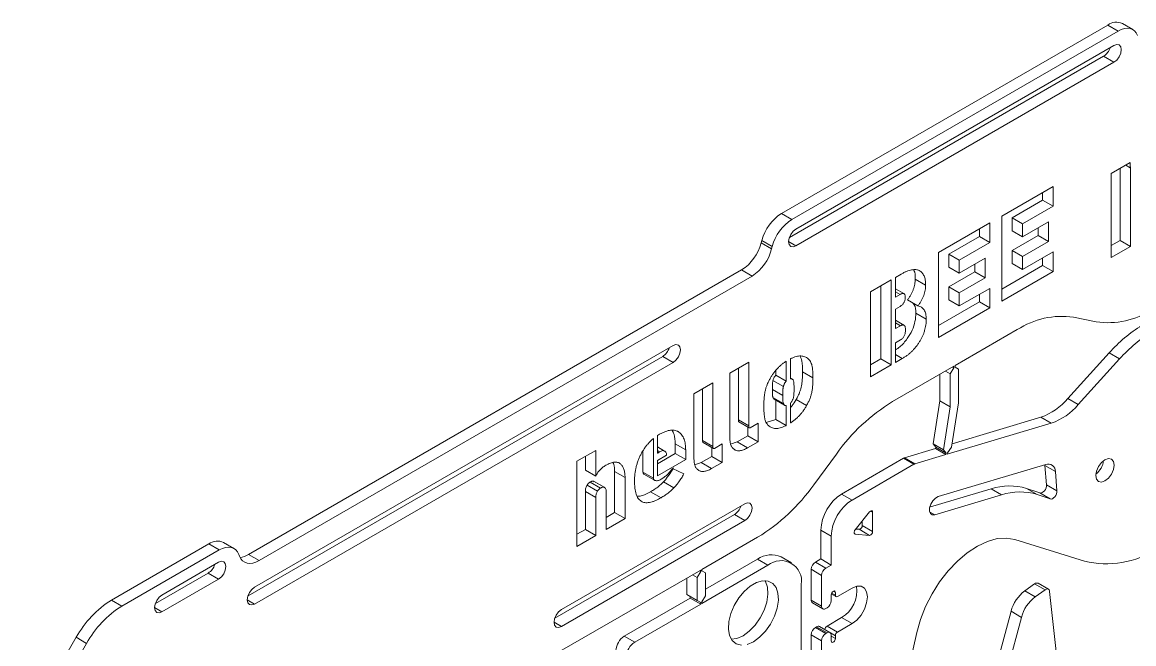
# Model space of a CAD drawing. Header units: millimetres. Extents: x 0 to 415, y 0 to 292.
# Drawn here: x 359.66 to 378.53, y 130.74 to 141.29 of the extents above; entities that cross this region are included whole.
import ezdxf

# ---------------------------------------------------------------- set-up
doc = ezdxf.new("R2010")
doc.units = ezdxf.units.MM

msp = doc.modelspace()

# ---------------------------------------------------------------- linework, layer by layer
at = {"color": 7, "linetype": 'Continuous', "lineweight": 15}
for p, q in [((378.0898, 141.2437), (372.5497, 138.0455)), ((378.2666, 141.1417), (378.0898, 141.2437)), ((378.5166, 141.1664), (378.3398, 141.2685)), ((378.2666, 141.1417), (372.7265, 137.9434)), ((378.1966, 140.8972), (372.7964, 137.7797)), ((372.6846, 137.6335), (378.0199, 140.7134)), ((378.0199, 140.7134), (378.1966, 140.6114)), ((372.7964, 137.4939), (378.1966, 140.6114)), ((378.1514, 138.722), (378.4721, 138.9071)), ((378.3013, 138.8085), (378.3013, 137.5871)), ((378.3977, 138.8641), (378.4721, 138.8212)), ((378.4721, 138.9071), (378.4721, 138.8212)), ((378.4781, 138.8348), (378.4781, 137.485)), ((378.1514, 137.2965), (378.1514, 138.722)), ((376.2917, 138.0001), (377.1625, 138.5028)), ((376.9857, 138.4008), (376.9857, 138.2716)), ((377.1625, 138.5028), (377.1625, 138.1696)), ((376.9857, 138.2716), (376.4676, 137.9726)), ((377.1625, 138.1696), (376.6444, 137.8705)), ((376.9857, 138.2716), (377.1625, 138.1696)), ((372.5497, 138.0455), (372.7265, 137.9434)), ((376.2917, 136.5561), (376.2917, 138.0001)), ((376.4676, 137.9726), (376.6444, 137.8705)), ((376.4676, 137.9726), (376.4676, 137.7504)), ((375.2175, 137.38), (376.0883, 137.8827)), ((376.0883, 137.8827), (376.0883, 137.5495)), ((376.6444, 137.6484), (377.0861, 137.9033)), ((376.6444, 137.8705), (376.6444, 137.6484)), ((376.9093, 137.8013), (376.9093, 137.6721)), ((377.0861, 137.9033), (377.0861, 137.5701)), ((375.9115, 137.6515), (375.3935, 137.3525)), ((375.9115, 137.7807), (375.9115, 137.6515)), ((375.9115, 137.6515), (376.0883, 137.5495)), ((376.4676, 137.7504), (376.6444, 137.6484)), ((376.9093, 137.6721), (376.4676, 137.4172)), ((376.9093, 137.6721), (377.0861, 137.5701)), ((372.2062, 137.5431), (372.2178, 137.5863)), ((372.2062, 137.5431), (372.383, 137.4411)), ((372.3946, 137.4843), (372.2178, 137.5863)), ((372.383, 137.4411), (372.3946, 137.4843)), ((376.0883, 137.5495), (375.5703, 137.2504)), ((376.4676, 137.4172), (376.6444, 137.3151)), ((376.4676, 137.4172), (376.4676, 137.195)), ((377.0861, 137.5701), (376.6444, 137.3151)), ((378.3013, 137.5871), (378.1514, 137.5006)), ((378.4781, 137.485), (378.1514, 137.2965)), ((378.3013, 137.5871), (378.4781, 137.485)), ((375.2175, 135.936), (375.2175, 137.38)), ((375.3935, 137.3525), (375.5703, 137.2504)), ((375.3935, 137.3525), (375.3935, 137.1303)), ((375.5703, 137.0283), (376.0119, 137.2832)), ((375.5703, 137.2504), (375.5703, 137.0283)), ((376.0119, 137.2832), (376.0119, 136.95)), ((376.6444, 137.0929), (377.1625, 137.392)), ((376.6444, 137.3151), (376.6444, 137.0929)), ((376.9857, 137.29), (376.9857, 137.1608)), ((377.1625, 137.392), (377.1625, 137.0588)), ((363.5027, 132.2512), (371.8743, 137.084)), ((372.0511, 136.982), (371.8743, 137.084)), ((375.3935, 137.1303), (375.5703, 137.0283)), ((375.8351, 137.052), (375.3935, 136.7971)), ((375.8351, 137.1812), (375.8351, 137.052)), ((375.8351, 137.052), (376.0119, 136.95)), ((376.9857, 137.1608), (376.2917, 136.7602)), ((377.1625, 137.0588), (376.2917, 136.5561)), ((376.4676, 137.195), (376.6444, 137.0929)), ((376.9857, 137.1608), (377.1625, 137.0588)), ((363.6795, 132.1491), (372.0511, 136.982)), ((374.0632, 136.7137), (374.4159, 136.9173)), ((374.4159, 136.9173), (374.4159, 135.4732)), ((374.4866, 136.9581), (374.5808, 137.0124)), ((374.4866, 136.6249), (374.4866, 136.9581)), ((374.8218, 136.9302), (374.9986, 136.8281)), ((376.0119, 136.95), (375.5703, 136.695)), ((374.0632, 135.2696), (374.0632, 136.7137)), ((374.2392, 136.8152), (374.2392, 135.5753)), ((374.6306, 136.6828), (374.4866, 136.7659)), ((374.4866, 136.7147), (374.5645, 136.6698)), ((374.5645, 136.6698), (374.4866, 136.6249)), ((375.3935, 136.7971), (375.5703, 136.695)), ((375.3935, 136.7971), (375.3935, 136.5749)), ((375.5703, 136.4728), (376.0883, 136.7719)), ((375.5703, 136.695), (375.5703, 136.4728)), ((375.9115, 136.6699), (375.9115, 136.5407)), ((376.0883, 136.7719), (376.0883, 136.4387)), ((374.4866, 136.4212), (374.5645, 136.4661)), ((374.6893, 136.5751), (374.8661, 136.4731)), ((375.9115, 136.5407), (375.2175, 136.1401)), ((375.3935, 136.5749), (375.5703, 136.4728)), ((375.9115, 136.5407), (376.0883, 136.4387)), ((374.4866, 136.088), (374.4866, 136.4212)), ((374.8323, 136.3513), (375.0091, 136.2493)), ((376.0883, 136.4387), (375.2175, 135.936)), ((377.5103, 136.2828), (377.8929, 136.203)), ((374.6309, 136.1468), (374.4866, 136.2301)), ((374.4866, 136.1854), (374.571, 136.1367)), ((374.571, 136.1367), (374.4866, 136.088)), ((374.4866, 135.8473), (374.571, 135.896)), ((376.5555, 136.0712), (375.4983, 135.4609)), ((370.7121, 135.8007), (363.6043, 131.6974)), ((374.4866, 135.514), (374.4866, 135.8473)), ((363.4924, 131.5512), (370.5353, 135.617)), ((370.5353, 135.617), (370.7121, 135.5149)), ((371.6744, 135.3346), (371.9951, 135.5197)), ((371.9951, 135.5197), (371.9951, 134.4367)), ((372.6323, 135.5351), (372.6323, 135.1974)), ((372.703, 135.2355), (372.703, 135.5752)), ((374.2392, 135.5753), (374.0632, 135.4737)), ((374.4159, 135.4732), (374.2392, 135.5753)), ((374.6023, 135.5808), (374.4866, 135.514)), ((377.4144, 134.9006), (378.1161, 135.6762)), ((377.5912, 134.7986), (378.2929, 135.5741)), ((378.2929, 135.5741), (378.1161, 135.6762)), ((363.6043, 131.4117), (370.7121, 135.5149)), ((371.6744, 134.2232), (371.6744, 135.3346)), ((371.8183, 135.4177), (371.8183, 134.5388)), ((372.4555, 135.2995), (372.4555, 135.3788)), ((372.9085, 135.3532), (373.0852, 135.2512)), ((374.4159, 135.4732), (374.0632, 135.2696)), ((375.4771, 135.4486), (374.4376, 134.8486)), ((375.417, 135.32), (375.3357, 135.367)), ((375.4771, 135.4241), (375.417, 135.32)), ((375.4771, 135.4241), (375.4559, 135.4364)), ((375.4771, 135.4241), (375.4771, 135.4486)), ((375.4983, 135.4364), (375.4983, 135.4609)), ((375.5584, 135.4017), (375.4983, 135.4364)), ((375.5584, 135.4017), (375.5584, 134.8255)), ((371.0652, 134.9829), (371.3858, 135.168)), ((371.3858, 135.168), (371.3858, 134.085)), ((372.4055, 135.2078), (372.5822, 135.1057)), ((372.4555, 135.2995), (372.6323, 135.1974)), ((372.7332, 135.2303), (372.703, 135.2477)), ((375.2402, 134.8622), (375.2402, 135.3119)), ((375.417, 135.32), (375.417, 134.7602)), ((371.0652, 133.8715), (371.0652, 134.9829)), ((371.209, 135.066), (371.209, 134.1871)), ((372.3954, 135.0571), (372.5722, 134.955)), ((372.4055, 134.9176), (372.5822, 134.8156)), ((372.4277, 134.8883), (372.6045, 134.7862)), ((372.4555, 134.5464), (372.4555, 134.8722)), ((372.6323, 134.782), (372.6323, 134.4444)), ((372.703, 134.4859), (372.703, 134.8256)), ((372.7995, 134.8822), (372.9763, 134.7801)), ((375.1239, 134.131), (375.2402, 134.8622)), ((375.2402, 134.8622), (375.417, 134.7602)), ((375.5584, 134.8255), (375.4393, 134.0766)), ((377.4144, 134.9006), (377.5912, 134.7986)), ((375.417, 134.7602), (375.3007, 134.029)), ((375.4485, 134.1345), (376.9544, 134.5839)), ((377.1312, 134.4819), (376.9544, 134.5839)), ((371.8183, 134.5388), (371.9951, 134.4367)), ((371.8278, 134.5052), (372.0046, 134.4032)), ((371.9773, 134.4189), (371.9773, 134.2696)), ((372.0214, 134.4056), (372.1541, 134.4822)), ((372.1541, 134.4822), (372.1541, 134.1675)), ((372.4555, 134.5464), (372.2913, 134.496)), ((372.4555, 134.5464), (372.6323, 134.4444)), ((375.3642, 133.9545), (377.1312, 134.4819)), ((370.3758, 134.221), (370.3758, 133.5482)), ((370.4465, 133.9718), (370.4465, 134.2726)), ((370.7718, 134.3516), (370.8102, 134.3295)), ((371.9773, 134.2696), (371.7975, 134.1657)), ((371.9773, 134.2696), (372.1541, 134.1675)), ((369.0772, 133.8353), (369.3978, 134.0204)), ((369.3978, 134.0204), (369.3978, 133.5827)), ((370.199, 133.6503), (370.199, 134.0099)), ((370.5652, 134.0097), (370.4465, 134.0782)), ((370.4465, 134.0168), (370.4803, 133.9973)), ((370.7471, 134.1295), (370.9239, 134.0275)), ((370.7471, 134.1295), (370.7471, 133.9667)), ((370.9239, 134.0275), (370.9239, 133.8646)), ((371.209, 134.1871), (371.3858, 134.085)), ((371.2186, 134.1535), (371.3954, 134.0515)), ((371.3681, 134.0672), (371.3681, 133.9179)), ((371.4121, 134.0539), (371.5449, 134.1305)), ((371.5449, 134.1305), (371.5449, 133.8158)), ((371.7975, 134.1657), (371.687, 134.1267)), ((371.7975, 134.1657), (371.9743, 134.0637)), ((372.1541, 134.1675), (371.9743, 134.0637)), ((374.6402, 133.8933), (375.1668, 134.0504)), ((375.1239, 134.131), (375.3007, 134.029)), ((375.1709, 134.0764), (375.1239, 134.131)), ((375.1668, 134.0504), (375.1709, 134.0764)), ((375.3436, 133.9484), (375.1668, 134.0504)), ((375.3477, 133.9743), (375.1709, 134.0764)), ((375.3007, 134.029), (375.3477, 133.9743)), ((375.3685, 133.9815), (375.4393, 134.0766)), ((369.0772, 132.3912), (369.0772, 133.8353)), ((369.221, 133.9183), (369.221, 133.6848)), ((370.7471, 133.9667), (370.4465, 133.7931)), ((370.4465, 133.8482), (370.6005, 133.9371)), ((370.9239, 133.8646), (370.4465, 133.589)), ((370.4465, 133.589), (370.4465, 133.8482)), ((370.7471, 133.9667), (370.9239, 133.8646)), ((371.3681, 133.9179), (371.1883, 133.814)), ((371.3681, 133.9179), (371.5449, 133.8158)), ((373.1002, 133.4362), (373.4828, 133.9578)), ((373.5714, 133.2785), (374.6236, 133.886)), ((374.8004, 133.7839), (374.6236, 133.886)), ((374.6402, 133.8933), (374.817, 133.7912)), ((374.817, 133.7912), (375.3436, 133.9484)), ((375.3436, 133.9484), (375.3477, 133.9743)), ((375.3642, 133.9545), (375.3685, 133.9815)), ((375.3685, 133.9815), (375.3685, 133.9815)), ((369.221, 133.6848), (369.3978, 133.5827)), ((369.718, 133.6607), (369.8948, 133.5587)), ((369.718, 133.6607), (369.718, 132.9653)), ((369.7795, 133.813), (369.8154, 133.7923)), ((370.199, 133.6503), (370.3758, 133.5482)), ((370.7014, 133.7133), (370.8933, 133.6196)), ((371.1883, 133.814), (371.0778, 133.775)), ((371.1883, 133.814), (371.365, 133.712)), ((371.5449, 133.8158), (371.365, 133.712)), ((373.7482, 133.1765), (374.8004, 133.7839)), ((377.0397, 133.7826), (375.213, 133.2374)), ((377.0244, 133.7622), (377.0226, 133.7775)), ((377.2012, 133.6601), (377.0244, 133.7622)), ((377.0517, 133.4357), (377.0244, 133.7622)), ((377.2285, 133.3337), (377.2012, 133.6601)), ((369.3012, 133.4837), (369.478, 133.3817)), ((369.3611, 133.4966), (369.5379, 133.3945)), ((369.3708, 133.4889), (369.3611, 133.4966)), ((369.5492, 133.3893), (369.3724, 133.4913)), ((369.8948, 133.5587), (369.8948, 132.8633)), ((370.2162, 133.6157), (370.393, 133.5137)), ((370.5472, 133.4868), (370.724, 133.3847)), ((369.221, 133.3217), (369.3978, 133.2197)), ((369.221, 133.3217), (369.221, 132.6784)), ((369.2504, 133.4327), (369.4271, 133.3306)), ((369.5742, 132.6781), (369.5742, 133.3215)), ((370.3293, 133.3182), (370.5061, 133.2161)), ((373.5714, 133.2785), (373.7482, 133.1765)), ((375.0654, 133.0542), (376.111, 133.3662)), ((375.1549, 132.9261), (376.2878, 133.2642)), ((376.2878, 133.2642), (376.111, 133.3662)), ((376.7136, 133.3744), (376.8904, 133.2723)), ((376.7136, 133.3744), (376.9373, 133.2983)), ((376.8904, 133.2723), (377.1141, 133.1962)), ((377.1141, 133.1962), (376.9373, 133.2983)), ((377.0517, 133.4357), (377.2285, 133.3337)), ((371.9271, 133.1135), (368.8129, 131.3157)), ((369.3978, 133.2197), (369.3978, 132.5763)), ((368.7011, 131.1695), (371.7503, 132.9297)), ((369.718, 132.9653), (369.5742, 132.8822)), ((369.718, 132.9653), (369.8948, 132.8633)), ((371.7503, 132.9297), (371.9271, 132.8277)), ((374.0457, 132.9753), (373.8008, 132.6706)), ((374.0987, 132.644), (374.0987, 132.9706)), ((368.8129, 131.0299), (371.9271, 132.8277)), ((369.8948, 132.8633), (369.5742, 132.6781)), ((373.922, 132.746), (373.922, 132.8214)), ((373.922, 132.746), (374.0987, 132.644)), ((369.221, 132.6784), (369.0772, 132.5953)), ((369.3978, 132.5763), (369.0772, 132.3912)), ((369.221, 132.6784), (369.3978, 132.5763)), ((371.2009, 132.0002), (372.1454, 132.5454)), ((373.3946, 132.5641), (373.2178, 132.6662)), ((373.2178, 132.1762), (373.2178, 132.6662)), ((373.3946, 132.0742), (373.3946, 132.5641)), ((373.8008, 132.5999), (374.0457, 132.578)), ((373.8124, 132.6851), (373.8689, 132.68)), ((373.8689, 132.68), (374.0457, 132.578)), ((376.5121, 132.508), (377.696, 132.139)), ((362.8273, 132.4329), (361.1755, 131.4793)), ((363.0041, 132.3308), (361.3523, 131.3773)), ((363.0041, 132.3308), (362.8273, 132.4329)), ((363.2541, 132.3556), (363.0773, 132.4576)), ((363.336, 132.2549), (363.3476, 132.2251)), ((363.5027, 132.2512), (363.6795, 132.1491)), ((371.261, 131.6618), (372.1449, 132.1721)), ((372.3217, 132.07), (372.1449, 132.1721)), ((372.7217, 132.1096), (372.5449, 132.2117)), ((373.1259, 132.1232), (373.2178, 132.1762)), ((373.1259, 132.1232), (373.3027, 132.0211)), ((373.3946, 132.0742), (373.2178, 132.1762)), ((361.9186, 131.4184), (362.8158, 131.9363)), ((362.9926, 132.12), (362.0305, 131.5646)), ((362.8158, 131.9363), (362.9926, 131.8343)), ((368.5946, 130.4956), (371.1797, 131.988)), ((371.1797, 131.9635), (371.1196, 131.8594)), ((371.1797, 131.9635), (371.1585, 131.9757)), ((371.1797, 131.9635), (371.1797, 131.988)), ((372.3217, 132.07), (371.2009, 131.423)), ((371.2009, 131.9757), (371.2009, 132.0002)), ((371.261, 131.941), (371.2009, 131.9757)), ((371.261, 131.5516), (371.261, 131.941)), ((373.232, 131.8986), (373.0552, 132.0007)), ((373.0552, 131.4781), (373.0552, 132.0007)), ((373.3027, 132.0211), (373.3946, 132.0742)), ((362.0305, 131.2788), (362.9926, 131.8343)), ((370.9428, 131.8512), (370.9428, 131.572)), ((371.1196, 131.8594), (371.0383, 131.9063)), ((371.1196, 131.47), (371.1196, 131.8594)), ((372.8874, 131.7433), (372.8874, 130.2847)), ((373.232, 131.376), (373.232, 131.8986)), ((376.6816, 131.6348), (376.8488, 131.7541)), ((377.0256, 131.6521), (376.8488, 131.7541)), ((377.0839, 131.6624), (376.9071, 131.7645)), ((370.9428, 131.572), (371.1196, 131.47)), ((371.0029, 131.5373), (370.9428, 131.572)), ((373.3946, 131.5638), (373.3946, 131.4699)), ((373.3968, 131.5824), (373.4757, 131.5369)), ((373.4653, 131.5597), (373.4653, 131.6087)), ((373.7482, 131.6822), (373.5007, 131.5393)), ((376.6816, 131.6348), (376.8584, 131.5327)), ((376.8584, 131.5327), (377.0256, 131.6521)), ((377.1041, 131.6259), (377.2262, 130.5044)), ((361.1755, 131.4793), (361.3523, 131.3773)), ((369.8822, 130.8658), (371.0029, 131.5128)), ((371.1797, 131.4108), (370.059, 130.7638)), ((371.0029, 131.5373), (371.1797, 131.4353)), ((371.0029, 131.5128), (371.0029, 131.5373)), ((371.0029, 131.5128), (371.1797, 131.4108)), ((371.1196, 131.47), (371.1797, 131.4353)), ((371.1797, 131.4108), (371.1797, 131.4353)), ((371.2009, 131.4475), (371.261, 131.5516)), ((371.2009, 131.423), (371.2009, 131.4475)), ((373.0552, 131.4781), (373.232, 131.376)), ((373.0759, 131.4323), (373.2527, 131.3303)), ((373.3239, 131.3475), (373.3027, 131.3352)), ((373.3239, 131.0371), (373.5714, 131.18)), ((373.7482, 131.078), (373.5714, 131.18)), ((375.9412, 129.3767), (376.4489, 131.2874)), ((376.118, 129.2747), (376.6257, 131.1854)), ((376.4489, 131.2874), (376.6257, 131.1854)), ((373.1259, 131.0127), (373.1471, 131.0249)), ((373.1259, 131.0127), (373.3027, 130.9106)), ((373.3239, 130.9229), (373.1471, 131.0249)), ((373.3739, 130.9278), (373.1971, 131.0299)), ((373.5007, 130.9351), (373.3239, 131.0371)), ((373.5007, 130.9351), (373.7482, 131.078)), ((360.5755, 130.846), (359.6584, 129.2574)), ((360.7523, 130.7439), (360.5755, 130.846)), ((369.8822, 130.8658), (370.059, 130.7638)), ((373.232, 130.7881), (373.0552, 130.8902)), ((373.0552, 130.5857), (373.0552, 130.8902)), ((373.3027, 130.9106), (373.3239, 130.9229)), ((373.3946, 130.882), (373.3946, 130.7881)), ((373.4653, 130.8249), (373.4653, 130.8739)), ((374.5141, 129.4439), (374.849, 130.9287)), ((360.7523, 130.7439), (359.8352, 129.1553)), ((373.232, 130.4837), (373.232, 130.7881))]:
    msp.add_line(p, q, dxfattribs=at)
at = {"color": 8, "linetype": 'Continuous', "lineweight": 15}
for p, q in [((372.6727, 137.5653), (372.7964, 137.4939)), ((374.4866, 135.6476), (374.6023, 135.5808)), ((374.0634, 132.991), (374.0987, 132.9706)), ((375.0637, 132.9787), (375.1549, 132.9261)), ((373.7878, 132.6074), (373.8008, 132.5999)), ((373.4653, 131.5597), (373.4017, 131.5965)), ((373.4653, 131.6087), (373.43, 131.6292)), ((363.4805, 131.4831), (363.6043, 131.4117)), ((361.9067, 131.3503), (362.0305, 131.2788)), ((368.6892, 131.1013), (368.8129, 131.0299)), ((373.4653, 130.8739), (373.3805, 130.9228)), ((373.4653, 130.8249), (373.3946, 130.8657))]:
    msp.add_line(p, q, dxfattribs=at)
at = {"color": 7, "linetype": 'Continuous', "lineweight": 15, "flags": 128}
for points in [[(378.5985, 141.0658), (378.5762, 141.1094), (378.5467, 141.1443), (378.5107, 141.1697), (378.469, 141.185), (378.4227, 141.1899), (378.3727, 141.1841), (378.3203, 141.1679), (378.2666, 141.1417)], [(378.1966, 140.6114), (378.244, 140.6496), (378.2841, 140.7037), (378.311, 140.7656), (378.3204, 140.8257), (378.311, 140.8749), (378.2841, 140.9058), (378.244, 140.9136), (378.1966, 140.8972)], [(372.7964, 137.7797), (372.7491, 137.7415), (372.7089, 137.6873), (372.6821, 137.6255), (372.6727, 137.5654), (372.6821, 137.5161), (372.7089, 137.4852), (372.7491, 137.4774), (372.7964, 137.4939)], [(370.7121, 135.5149), (370.7595, 135.5531), (370.7996, 135.6073), (370.8264, 135.6691), (370.8359, 135.7293), (370.8264, 135.7785), (370.7996, 135.8094), (370.7595, 135.8172), (370.7121, 135.8007)], [(377.8879, 133.592), (377.8997, 133.53), (377.9335, 133.4912), (377.9839, 133.4814), (378.0435, 133.5021), (378.103, 133.5502), (378.1535, 133.6182), (378.1872, 133.696), (378.199, 133.7716), (378.1872, 133.8335), (378.1535, 133.8723), (378.103, 133.8821), (378.0435, 133.8614), (377.9839, 133.8134), (377.9335, 133.7453), (377.8997, 133.6675), (377.8879, 133.592)], [(376.9373, 133.2983), (376.9551, 133.2966), (376.9751, 133.3027), (376.9956, 133.3159), (377.0149, 133.3352), (377.0314, 133.3589), (377.0436, 133.385), (377.0506, 133.4114), (377.0517, 133.4357)], [(377.2285, 133.3337), (377.2274, 133.3093), (377.2204, 133.283), (377.2082, 133.2568), (377.1917, 133.2331), (377.1724, 133.2138), (377.1519, 133.2006), (377.1319, 133.1946), (377.1141, 133.1962)], [(371.9271, 132.8277), (371.9745, 132.8659), (372.0146, 132.92), (372.0414, 132.9819), (372.0508, 133.042), (372.0414, 133.0913), (372.0146, 133.1221), (371.9745, 133.1299), (371.9271, 133.1135)], [(375.213, 133.2374), (375.1648, 133.2118), (375.1195, 133.1664), (375.084, 133.1081), (375.0637, 133.0458), (375.0617, 132.989), (375.0784, 132.9463), (375.1111, 132.9242), (375.1549, 132.9261)], [(374.0987, 132.9706), (374.0975, 132.9805), (374.094, 132.9883), (374.0884, 132.9935), (374.0811, 132.9957), (374.0725, 132.9949), (374.0634, 132.991), (374.0542, 132.9843), (374.0457, 132.9753)], [(373.8008, 132.6706), (373.7934, 132.6599), (373.7878, 132.6482), (373.7843, 132.6363), (373.7831, 132.625), (373.7843, 132.6152), (373.7878, 132.6074), (373.7934, 132.6022), (373.8008, 132.5999)], [(374.849, 130.9287), (374.911, 131.1485), (374.9979, 131.3686), (375.1072, 131.5834), (375.2363, 131.7874), (375.3817, 131.9751), (375.5396, 132.1418), (375.706, 132.2831), (375.8765, 132.3953), (376.0467, 132.4756), (376.2122, 132.5217), (376.3687, 132.5327), (376.5121, 132.508)], [(363.336, 132.2549), (363.3137, 132.2985), (363.2842, 132.3335), (363.2482, 132.3589), (363.2065, 132.3742), (363.1602, 132.379), (363.1102, 132.3733), (363.0578, 132.3571), (363.0041, 132.3308)], [(362.9926, 131.8343), (363.0399, 131.8725), (363.0801, 131.9266), (363.1069, 131.9885), (363.1163, 132.0486), (363.1069, 132.0978), (363.0801, 132.1287), (363.0399, 132.1365), (362.9926, 132.12)], [(363.6795, 132.1491), (363.6258, 132.1229), (363.5734, 132.1067), (363.5235, 132.101), (363.4771, 132.1058), (363.4355, 132.1211), (363.3995, 132.1465), (363.37, 132.1815), (363.3476, 132.2251)], [(371.8698, 130.7143), (371.7838, 130.7368), (371.716, 130.7923), (371.6707, 130.8773), (371.6508, 130.9864), (371.6575, 131.1128), (371.6903, 131.2486), (371.7473, 131.3852), (371.8248, 131.514), (371.918, 131.6269), (372.021, 131.7169), (372.1274, 131.7783), (372.2304, 131.8073), (372.3236, 131.8019), (372.4011, 131.7626), (372.4581, 131.6918), (372.491, 131.594), (372.4976, 131.4753), (372.4777, 131.3431), (372.4324, 131.2059), (372.3646, 131.0721), (372.2786, 130.9503), (372.1797, 130.848), (372.0742, 130.7717)], [(372.2725, 131.8092), (372.2813, 131.7938), (372.3142, 131.696), (372.3209, 131.5773), (372.3009, 131.4452), (372.2556, 131.3079), (372.1879, 131.1742), (372.1018, 131.0523), (372.0029, 130.95), (371.8974, 130.8737)], [(362.0305, 131.5646), (361.9831, 131.5264), (361.943, 131.4723), (361.9161, 131.4104), (361.9067, 131.3503), (361.9161, 131.301), (361.943, 131.2702), (361.9831, 131.2624), (362.0305, 131.2788)], [(363.6043, 131.6974), (363.5569, 131.6592), (363.5168, 131.6051), (363.4899, 131.5432), (363.4805, 131.4831), (363.4899, 131.4339), (363.5168, 131.403), (363.5569, 131.3952), (363.6043, 131.4117)], [(373.4653, 131.6087), (373.4633, 131.6211), (373.4576, 131.6298), (373.4487, 131.6338), (373.4377, 131.6326), (373.4258, 131.6265), (373.4144, 131.616), (373.4048, 131.6024), (373.398, 131.5872)], [(373.7482, 131.078), (373.829, 131.1394), (373.902, 131.2244), (373.9598, 131.3247), (373.997, 131.4304), (374.0098, 131.5311), (373.997, 131.6171), (373.9598, 131.6799), (373.902, 131.7133), (373.829, 131.7141), (373.7482, 131.6822)], [(377.1041, 131.6259), (377.1012, 131.6398), (377.0956, 131.6513), (377.0877, 131.6599), (377.0777, 131.6652), (377.066, 131.6671), (377.0531, 131.6655), (377.0395, 131.6604), (377.0256, 131.6521)], [(368.8129, 131.3157), (368.7656, 131.2775), (368.7254, 131.2233), (368.6986, 131.1615), (368.6892, 131.1014), (368.6986, 131.0521), (368.7254, 131.0212), (368.7656, 131.0134), (368.8129, 131.0299)], [(371.8974, 130.8737), (371.7919, 130.8282), (371.6992, 130.816)], [(373.398, 130.7686), (373.4048, 130.7613), (373.4144, 130.7588), (373.4258, 130.7615), (373.4377, 130.7691), (373.4487, 130.7806), (373.4576, 130.7949), (373.4633, 130.8102), (373.4653, 130.8249)], [(372.0742, 130.7717), (371.9687, 130.7261)]]:
    msp.add_lwpolyline(points, dxfattribs=at)
at = {"color": 7, "linetype": 'Continuous', "lineweight": 15}
for centre, radius, start, end in [((378.2357, 141.045), 0.2466, 65.03203, 126.27811), ((377.8716, 140.9427), 0.2731, 302.89835, 342.29681), ((372.9741, 137.3892), 0.7816, 122.88976, 165.38708), ((373.1509, 137.2871), 0.7816, 122.88976, 165.38708), ((371.4499, 137.7403), 0.7816, 302.88946, 345.38724), ((371.6267, 137.6383), 0.7816, 302.88946, 345.38724), ((377.3136, 134.9102), 1.3866, 81.84628, 123.14576), ((378.0895, 137.5755), 1.3866, 261.84627, 303.14577), ((379.9977, 134.0069), 2.5153, 121.7627, 138.42124), ((380.1745, 133.9048), 2.5153, 121.7627, 138.42124), ((370.387, 135.8463), 0.2731, 302.89929, 342.29626), ((376.1177, 132.0906), 3.2293, 121.34894, 144.67793), ((376.6028, 135.5871), 1.063, 289.31563, 319.77367), ((376.7796, 135.4851), 1.063, 289.31563, 319.77367), ((374.6632, 133.8186), 0.0781, 107.07471, 120.40802), ((377.6739, 133.8951), 0.3501, 308.0321, 351.97316), ((374.8399, 133.7166), 0.0781, 107.07471, 120.40802), ((377.0798, 133.6678), 0.1216, 356.388, 109.25546), ((370.4654, 135.3033), 3.2293, 301.34894, 324.67794), ((373.9855, 132.6312), 0.7684, 122.60546, 177.3945), ((376.4251, 132.428), 0.9894, 73.04266, 108.50631), ((376.6018, 132.3259), 0.9894, 73.04266, 108.50631), ((371.602, 133.159), 0.2731, 302.89844, 342.29665), ((374.1622, 132.5292), 0.7684, 122.60546, 177.3945), ((373.8561, 132.7446), 0.0659, 281.21883, 1.19154), ((374.0329, 132.6426), 0.0659, 281.21883, 1.19154), ((362.9732, 132.2341), 0.2466, 65.03204, 126.27799), ((378.0688, 133.7117), 1.6163, 256.66228, 302.13558), ((363.3296, 132.5326), 0.3304, 274.79989, 301.59763), ((372.3793, 131.845), 0.4024, 65.69243, 125.61803), ((372.5425, 131.7993), 0.3494, 350.78586, 129.20348), ((373.2087, 131.9937), 0.1537, 122.60511, 177.39477), ((362.6675, 132.1656), 0.2731, 302.8985, 342.29643), ((373.3855, 131.8917), 0.1537, 122.60511, 177.39477), ((376.8858, 131.7151), 0.0537, 66.59887, 133.45775), ((373.4842, 131.5629), 0.0896, 164.24139, 179.40129), ((373.4869, 131.5563), 0.0218, 170.78561, 309.20364), ((373.3071, 131.6299), 0.5218, 300.42986, 9.12163), ((377.0717, 131.1219), 0.6444, 127.25302, 165.11451), ((362.0918, 130.0105), 1.7311, 121.95465, 151.14442), ((362.2685, 129.9085), 1.7311, 121.95465, 151.14442), ((373.1042, 131.4727), 0.0493, 173.70152, 234.98604), ((373.2751, 131.3691), 0.0437, 170.78578, 309.20309), ((373.2411, 131.4769), 0.1537, 302.60567, 357.3944), ((377.2485, 131.0198), 0.6444, 127.25302, 165.11451), ((373.2087, 130.8832), 0.1537, 122.60539, 177.39474), ((373.1764, 130.984), 0.0503, 65.69294, 125.61728), ((373.3655, 130.9722), 0.0771, 122.66569, 176.39314), ((370.0478, 130.6069), 0.3074, 122.60515, 177.39461), ((373.3855, 130.7812), 0.1537, 122.60539, 177.39474), ((373.3515, 130.889), 0.0437, 350.78584, 129.20323), ((373.5421, 130.8704), 0.0768, 122.60611, 177.39389), ((370.2246, 130.5048), 0.3074, 122.60515, 177.39461), ((373.4475, 130.7872), 0.0529, 178.98871, 200.5652)]:
    msp.add_arc(centre, radius, start, end, dxfattribs=at)
for points in [[(378.4721, 138.8212), (378.4741, 138.8257), (378.4761, 138.8303), (378.4781, 138.8348)], [(370.4465, 134.2726), (370.4579, 134.28), (370.4693, 134.2869), (370.4808, 134.2938)]]:
    msp.add_open_spline(points, degree=3, dxfattribs=at)
for points, knots in [([(374.5808, 137.0124), (374.5971, 137.0216), (374.629, 137.0395), (374.6753, 137.0602), (374.7187, 137.0762), (374.7592, 137.0867), (374.7965, 137.0913), (374.8312, 137.0911), (374.8628, 137.085), (374.8912, 137.0734), (374.9165, 137.0575), (374.9384, 137.0369), (374.9571, 137.0125), (374.9724, 136.9839), (374.9843, 136.9511), (374.9924, 136.9139), (374.9976, 136.873), (374.9983, 136.8433), (374.9986, 136.8281)], [0, 0, 0, 0, 0.0779925, 0.1516067, 0.2215819, 0.2880714, 0.3512949, 0.4124853, 0.4727155, 0.5316889, 0.5899227, 0.6469598, 0.7033723, 0.7601272, 0.8173581, 0.8761166, 0.936699, 1, 1, 1, 1]), ([(374.7956, 137.0796), (374.7969, 137.0779), (374.823, 137.0456), (374.8224, 136.9864), (374.8218, 136.9302)], [0, 0, 0, 0, 0.0517257, 1, 1, 1, 1]), ([(374.8218, 136.9302), (374.8215, 136.9155), (374.8208, 136.8868), (374.8143, 136.8418), (374.8041, 136.7971), (374.7895, 136.7522), (374.7704, 136.7074), (374.7474, 136.6627), (374.7204, 136.6181), (374.6998, 136.5897), (374.6893, 136.5751)], [0, 0, 0, 0, 0.1306961, 0.2552895, 0.3763826, 0.4962788, 0.6164651, 0.7393424, 0.8661759, 1, 1, 1, 1]), ([(374.6529, 136.619), (374.6526, 136.6269), (374.6521, 136.6416), (374.6481, 136.6605), (374.6411, 136.6744), (374.6313, 136.6835), (374.6185, 136.6877), (374.6027, 136.6862), (374.5845, 136.6809), (374.5714, 136.6736), (374.5645, 136.6698)], [0, 0, 0, 0, 0.1456359, 0.2730079, 0.3904722, 0.4989915, 0.6099666, 0.7267117, 0.8544798, 1, 1, 1, 1]), ([(374.9986, 136.8281), (374.9983, 136.8134), (374.9976, 136.7847), (374.9911, 136.7398), (374.9809, 136.695), (374.9662, 136.6501), (374.9472, 136.6053), (374.9242, 136.5607), (374.8972, 136.516), (374.8766, 136.4876), (374.8661, 136.4731)], [0, 0, 0, 0, 0.1306961, 0.2552895, 0.3763826, 0.4962788, 0.6164651, 0.7393424, 0.8661759, 1, 1, 1, 1]), ([(374.5645, 136.4661), (374.5714, 136.4705), (374.5844, 136.4787), (374.6028, 136.4938), (374.6183, 136.5109), (374.6314, 136.5296), (374.641, 136.5502), (374.6483, 136.5722), (374.652, 136.5955), (374.6526, 136.6109), (374.6529, 136.619)], [0, 0, 0, 0, 0.1457623, 0.2732446, 0.3908109, 0.5008136, 0.6108164, 0.726793, 0.8559847, 1, 1, 1, 1]), ([(374.7796, 136.523), (374.789, 136.5135), (374.8258, 136.4764), (374.8295, 136.4047), (374.8323, 136.3513)], [0, 0, 0, 0, 0.2555891, 1, 1, 1, 1]), ([(374.8661, 136.4731), (374.8775, 136.4707), (374.8998, 136.4661), (374.929, 136.4519), (374.9539, 136.4326), (374.9741, 136.407), (374.9901, 136.3761), (375.0009, 136.339), (375.0079, 136.2968), (375.0087, 136.2654), (375.0091, 136.2493)], [0, 0, 0, 0, 0.1307682, 0.255426, 0.3758937, 0.4949665, 0.6153114, 0.7377996, 0.8657411, 1, 1, 1, 1]), ([(374.8323, 136.3513), (374.8299, 136.305), (374.8251, 136.2124), (374.7735, 136.0582), (374.6841, 135.9068), (374.5826, 135.7905), (374.5118, 135.7435), (374.4866, 135.7268)], [0, 0, 0, 0, 0.2074207, 0.4144084, 0.6215206, 0.8654382, 1, 1, 1, 1]), ([(374.6564, 136.0668), (374.6562, 136.0761), (374.6559, 136.0934), (374.6519, 136.1156), (374.6452, 136.1326), (374.6359, 136.1446), (374.6234, 136.151), (374.6082, 136.1514), (374.5905, 136.1472), (374.5777, 136.1403), (374.571, 136.1367)], [0, 0, 0, 0, 0.1588646, 0.2971195, 0.4213611, 0.5338857, 0.6415008, 0.7512816, 0.8687839, 1, 1, 1, 1]), ([(375.0091, 136.2493), (375.0088, 136.233), (375.0082, 136.201), (375.0028, 136.1518), (374.9941, 136.1032), (374.9818, 136.055), (374.966, 136.0074), (374.9465, 135.9603), (374.9236, 135.9137), (374.8973, 135.8679), (374.8682, 135.8237), (374.8369, 135.7814), (374.803, 135.742), (374.7672, 135.7046), (374.7291, 135.6697), (374.6887, 135.6372), (374.6463, 135.6071), (374.6172, 135.5897), (374.6023, 135.5808)], [0, 0, 0, 0, 0.0670833, 0.1314511, 0.1932698, 0.253179, 0.3118809, 0.3701214, 0.4289782, 0.4888591, 0.5490353, 0.6092556, 0.6697467, 0.7311576, 0.7947791, 0.8602658, 0.9285202, 1, 1, 1, 1]), ([(374.571, 135.896), (374.5777, 135.9003), (374.5904, 135.9083), (374.6083, 135.9241), (374.6234, 135.9426), (374.6359, 135.9635), (374.6452, 135.9866), (374.652, 136.0118), (374.6558, 136.0391), (374.6562, 136.0572), (374.6564, 136.0668)], [0, 0, 0, 0, 0.1299235, 0.2457108, 0.3550811, 0.4626416, 0.5753126, 0.6997197, 0.8412433, 1, 1, 1, 1]), ([(372.3558, 135.2377), (372.3654, 135.2543), (372.3847, 135.2874), (372.4169, 135.3343), (372.4515, 135.3783), (372.4886, 135.419), (372.5281, 135.4574), (372.5701, 135.492), (372.6052, 135.5178), (372.6261, 135.5312), (372.6323, 135.5351)], [0, 0, 0, 0, 0.12091459, 0.24072777, 0.3593944, 0.47946087, 0.60261603, 0.72974381, 0.86166298, 0.916744, 0.916744, 0.916744, 0.916744]), ([(372.703, 135.5752), (372.7053, 135.5763), (372.723, 135.5852), (372.7556, 135.5991), (372.7995, 135.6142), (372.8406, 135.6223), (372.879, 135.6251), (372.9145, 135.6219), (372.9471, 135.6121), (372.9665, 135.6013), (372.9763, 135.5959)], [0.12264115, 0.12264115, 0.12264115, 0.12264115, 0.14197347, 0.2762405, 0.40506582, 0.52851212, 0.64814938, 0.76562523, 0.88230358, 1, 1, 1, 1]), ([(372.8671, 135.6236), (372.8781, 135.5964), (372.909, 135.5201), (372.9087, 135.4186), (372.9085, 135.3532)], [0, 0, 0, 0, 0.356488, 1, 1, 1, 1]), ([(372.9763, 135.5959), (372.9866, 135.5889), (373.0067, 135.5753), (373.0312, 135.548), (373.0507, 135.5167), (373.0622, 135.4862), (373.0687, 135.4589), (373.0733, 135.4364), (373.077, 135.4114), (373.0799, 135.3839), (373.0824, 135.3543), (373.0842, 135.3221), (373.0852, 135.2876), (373.0852, 135.2635), (373.0852, 135.2512)], [0, 0, 0, 0, 0.1198515, 0.2333924, 0.3417097, 0.4472425, 0.501509, 0.5599743, 0.6226163, 0.6888962, 0.7602726, 0.8354348, 0.9157635, 1, 1, 1, 1]), ([(372.9085, 135.3532), (372.9084, 135.3408), (372.9084, 135.3166), (372.9074, 135.2808), (372.9057, 135.2467), (372.9031, 135.214), (372.9002, 135.183), (372.8965, 135.1536), (372.8919, 135.1259), (372.8854, 135.091), (372.8739, 135.0472), (372.8545, 134.9935), (372.8299, 134.9378), (372.8098, 134.9011), (372.7995, 134.8822)], [0, 0, 0, 0, 0.0847835, 0.1643501, 0.2400699, 0.3113529, 0.3781987, 0.4407586, 0.4991475, 0.5533429, 0.6587376, 0.7669131, 0.8803054, 1, 1, 1, 1]), ([(372.2516, 134.7699), (372.2516, 134.7826), (372.2515, 134.8073), (372.2531, 134.8442), (372.2542, 134.8787), (372.257, 134.9121), (372.2597, 134.9436), (372.264, 134.9736), (372.268, 135.0016), (372.2751, 135.037), (372.2863, 135.0804), (372.3046, 135.1329), (372.3276, 135.1857), (372.3463, 135.2202), (372.3558, 135.2377)], [0, 0, 0, 0, 0.0873239, 0.1694197, 0.2469198, 0.3199877, 0.3885857, 0.4529681, 0.5122586, 0.5676137, 0.6743225, 0.7802347, 0.8888539, 1, 1, 1, 1]), ([(372.4055, 135.2078), (372.4047, 135.2041), (372.4029, 135.1958), (372.401, 135.1824), (372.3993, 135.1669), (372.3977, 135.149), (372.3969, 135.1292), (372.3961, 135.107), (372.3956, 135.0827), (372.3955, 135.0659), (372.3954, 135.0571)], [0, 0, 0, 0, 0.06979446, 0.15463906, 0.25679393, 0.37250517, 0.50569882, 0.6546502, 0.81940583, 1, 1, 1, 1]), ([(372.4555, 135.2995), (372.4525, 135.2965), (372.4457, 135.2894), (372.436, 135.2766), (372.4266, 135.2615), (372.4183, 135.2449), (372.411, 135.2267), (372.4073, 135.2142), (372.4055, 135.2078)], [0.27178641, 0.27178641, 0.27178641, 0.27178641, 0.36484127, 0.48073606, 0.59908792, 0.7228762, 0.85674965, 1, 1, 1, 1]), ([(372.6323, 135.1974), (372.6292, 135.1944), (372.6225, 135.1873), (372.6128, 135.1745), (372.6034, 135.1594), (372.595, 135.1428), (372.5877, 135.1247), (372.5841, 135.1122), (372.5822, 135.1057)], [0.27178641, 0.27178641, 0.27178641, 0.27178641, 0.36484127, 0.48073606, 0.59908792, 0.7228762, 0.85674965, 1, 1, 1, 1]), ([(372.7531, 135.2044), (372.7511, 135.2086), (372.7473, 135.2169), (372.7395, 135.2265), (372.7298, 135.2325), (372.7189, 135.236), (372.7097, 135.2363), (372.7042, 135.2357), (372.703, 135.2355)], [0, 0, 0, 0, 0.12844466, 0.24992646, 0.36722483, 0.48246278, 0.60039524, 0.63185512, 0.63185512, 0.63185512, 0.63185512]), ([(372.7646, 135.0661), (372.7645, 135.0823), (372.7642, 135.1119), (372.7624, 135.1513), (372.7591, 135.1816), (372.7549, 135.1975), (372.7531, 135.2044)], [0, 0, 0, 0, 0.3349255, 0.6108091, 0.8327543, 1, 1, 1, 1]), ([(373.0852, 135.2512), (373.0852, 135.2387), (373.0852, 135.2146), (373.0841, 135.1788), (373.0825, 135.1446), (373.0799, 135.1119), (373.077, 135.081), (373.0733, 135.0516), (373.0687, 135.0238), (373.0622, 134.9889), (373.0507, 134.9452), (373.0312, 134.8914), (373.0067, 134.8358), (372.9866, 134.799), (372.9763, 134.7801)], [0, 0, 0, 0, 0.0847835, 0.1643501, 0.2400699, 0.3113529, 0.3781987, 0.4407586, 0.4991475, 0.5533429, 0.6587376, 0.7669131, 0.8803054, 1, 1, 1, 1]), ([(372.3954, 135.0571), (372.3955, 135.0483), (372.3956, 135.0315), (372.3961, 135.0077), (372.3969, 134.9864), (372.3978, 134.9677), (372.3993, 134.9516), (372.401, 134.9379), (372.4029, 134.9267), (372.4047, 134.9205), (372.4055, 134.9176)], [0, 0, 0, 0, 0.1802378, 0.3466483, 0.4953058, 0.6262597, 0.7437128, 0.8456661, 0.9303433, 1, 1, 1, 1]), ([(372.5822, 135.1057), (372.5814, 135.102), (372.5797, 135.0938), (372.5778, 135.0804), (372.5761, 135.0648), (372.5745, 135.0469), (372.5737, 135.0271), (372.5729, 135.005), (372.5724, 134.9807), (372.5723, 134.9638), (372.5722, 134.955)], [0, 0, 0, 0, 0.06979446, 0.15463906, 0.25679393, 0.37250517, 0.50569882, 0.6546502, 0.81940583, 1, 1, 1, 1]), ([(372.5722, 134.955), (372.5723, 134.9463), (372.5724, 134.9295), (372.5729, 134.9057), (372.5736, 134.8844), (372.5745, 134.8656), (372.5761, 134.8495), (372.5778, 134.8358), (372.5797, 134.8246), (372.5814, 134.8184), (372.5822, 134.8156)], [0, 0, 0, 0, 0.1802378, 0.3466483, 0.4953058, 0.6262597, 0.7437128, 0.8456661, 0.9303433, 1, 1, 1, 1]), ([(372.7531, 134.9142), (372.7549, 134.9231), (372.7591, 134.944), (372.7624, 134.9782), (372.7642, 135.0198), (372.7645, 135.0497), (372.7646, 135.0661)], [0, 0, 0, 0, 0.16691792, 0.39038804, 0.66573097, 1, 1, 1, 1]), ([(372.3558, 134.4219), (372.3463, 134.4286), (372.3277, 134.4417), (372.3045, 134.4679), (372.2864, 134.4995), (372.2751, 134.5298), (372.2679, 134.5569), (372.264, 134.5804), (372.2597, 134.6054), (372.257, 134.6337), (372.2542, 134.664), (372.2531, 134.6973), (372.2515, 134.7325), (372.2516, 134.7572), (372.2516, 134.7699)], [0, 0, 0, 0, 0.1115213, 0.2200182, 0.3264018, 0.4323681, 0.4876609, 0.5475336, 0.6111918, 0.6797126, 0.7526982, 0.8307711, 0.9127744, 1, 1, 1, 1]), ([(372.4055, 134.9176), (372.4105, 134.904), (372.4156, 134.8903), (372.4277, 134.8884), (372.4278, 134.8884)], [0, 0, 0, 0, 0.990686, 1, 1, 1, 1]), ([(372.5822, 134.8156), (372.5841, 134.8113), (372.5877, 134.803), (372.5952, 134.7937), (372.6032, 134.7862), (372.6129, 134.7825), (372.6224, 134.7807), (372.6292, 134.7814), (372.6323, 134.782)], [0, 0, 0, 0, 0.14350323, 0.27557197, 0.40143263, 0.51841529, 0.63451467, 0.72775051, 0.72775051, 0.72775051, 0.72775051]), ([(372.703, 134.8256), (372.7042, 134.8268), (372.7097, 134.8324), (372.7188, 134.8434), (372.73, 134.8593), (372.7393, 134.8766), (372.7474, 134.8951), (372.7511, 134.9077), (372.7531, 134.9142)], [0.36866147, 0.36866147, 0.36866147, 0.36866147, 0.40020983, 0.51832086, 0.63244948, 0.75147819, 0.87136085, 1, 1, 1, 1]), ([(372.7995, 134.8822), (372.779, 134.847), (372.7502, 134.7976), (372.7136, 134.7575), (372.703, 134.746)], [0, 0, 0, 0, 0.7117797, 1, 1, 1, 1]), ([(372.9763, 134.7801), (372.9667, 134.7635), (372.9474, 134.7302), (372.9145, 134.6832), (372.879, 134.6388), (372.8406, 134.5973), (372.7996, 134.5585), (372.7557, 134.5226), (372.7231, 134.499), (372.7053, 134.4874), (372.703, 134.4859)], [0, 0, 0, 0, 0.11724239, 0.23413209, 0.35167752, 0.47138562, 0.5946841, 0.72288074, 0.85794245, 0.87728311, 0.87728311, 0.87728311, 0.87728311]), ([(371.8183, 134.5388), (371.8188, 134.5285), (371.8194, 134.5157), (371.8252, 134.5066), (371.8274, 134.5057), (371.828, 134.5055)], [0, 0, 0, 0, 0.752624, 0.9432941, 1, 1, 1, 1]), ([(371.9951, 134.4367), (371.9953, 134.4301), (371.9959, 134.4184), (372.0002, 134.4051), (372.0095, 134.4002), (372.0173, 134.4038), (372.0214, 134.4056)], [0, 0, 0, 0, 0.3264308, 0.5746249, 0.7815675, 1, 1, 1, 1]), ([(372.6323, 134.4444), (372.6261, 134.4411), (372.6051, 134.4302), (372.57, 134.4155), (372.528, 134.4017), (372.4885, 134.3942), (372.4513, 134.3919), (372.4167, 134.396), (372.3846, 134.4055), (372.3654, 134.4164), (372.3558, 134.4219)], [0.08330657, 0.08330657, 0.08330657, 0.08330657, 0.13841581, 0.27114751, 0.39834769, 0.52063145, 0.64144337, 0.76017758, 0.87901655, 1, 1, 1, 1]), ([(370.1749, 133.9749), (370.1847, 133.9919), (370.2042, 134.0256), (370.2368, 134.0735), (370.2717, 134.1184), (370.3091, 134.16), (370.344, 134.1941), (370.3666, 134.2135), (370.3758, 134.221)], [0, 0, 0, 0, 0.12260665, 0.24300988, 0.36319825, 0.48365571, 0.60612914, 0.6889169, 0.6889169, 0.6889169, 0.6889169]), ([(370.4808, 134.2938), (370.4978, 134.3032), (370.5311, 134.3217), (370.5797, 134.3424), (370.6254, 134.3566), (370.6684, 134.3649), (370.7082, 134.3653), (370.7456, 134.3608), (370.7799, 134.3489), (370.8, 134.336), (370.8102, 134.3295)], [0, 0, 0, 0, 0.1393941, 0.2722714, 0.3998032, 0.5224453, 0.6421558, 0.7607807, 0.8797823, 1, 1, 1, 1]), ([(370.6936, 134.3634), (370.7059, 134.3405), (370.7399, 134.277), (370.7443, 134.187), (370.7471, 134.1295)], [0, 0, 0, 0, 0.3606749, 1, 1, 1, 1]), ([(370.8102, 134.3295), (370.8192, 134.3222), (370.8373, 134.3076), (370.8606, 134.2804), (370.8801, 134.2487), (370.8963, 134.213), (370.9085, 134.1727), (370.9176, 134.1286), (370.9229, 134.0799), (370.9236, 134.0451), (370.9239, 134.0275)], [0, 0, 0, 0, 0.1226119, 0.2443414, 0.3655073, 0.4869607, 0.6095405, 0.7361037, 0.865916, 1, 1, 1, 1]), ([(371.7445, 134.0398), (371.7389, 134.0443), (371.7277, 134.0532), (371.7138, 134.0706), (371.7012, 134.0892), (371.6917, 134.1114), (371.6835, 134.1352), (371.6787, 134.1625), (371.6748, 134.1914), (371.6745, 134.2125), (371.6744, 134.2232)], [0, 0, 0, 0, 0.12502506, 0.24691915, 0.36863371, 0.49060878, 0.61269368, 0.73871341, 0.86688652, 1, 1, 1, 1]), ([(370.6005, 133.9371), (370.6001, 133.9449), (370.5993, 133.9606), (370.5931, 133.9805), (370.5824, 133.9963), (370.5685, 134.0087), (370.5512, 134.0166), (370.5301, 134.0169), (370.5061, 134.0109), (370.4892, 134.002), (370.4803, 133.9973)], [0, 0, 0, 0, 0.1140387, 0.2282658, 0.3451635, 0.4688331, 0.5958159, 0.7224447, 0.8545105, 1, 1, 1, 1]), ([(371.209, 134.1871), (371.2095, 134.1768), (371.2101, 134.164), (371.2159, 134.1549), (371.2182, 134.154), (371.2187, 134.1538)], [0, 0, 0, 0, 0.7526198, 0.9432888, 1, 1, 1, 1]), ([(371.3858, 134.085), (371.3861, 134.0784), (371.3866, 134.0667), (371.391, 134.0535), (371.4003, 134.0485), (371.4081, 134.0521), (371.4121, 134.0539)], [0, 0, 0, 0, 0.3264308, 0.5746249, 0.7815675, 1, 1, 1, 1]), ([(371.9743, 134.0637), (371.9622, 134.057), (371.9387, 134.0441), (371.9046, 134.0298), (371.8725, 134.0195), (371.8426, 134.0141), (371.8147, 134.0134), (371.7891, 134.0176), (371.7652, 134.0257), (371.7515, 134.0351), (371.7445, 134.0398)], [0, 0, 0, 0, 0.1407847, 0.2747913, 0.4020412, 0.5249892, 0.6442618, 0.762409, 0.8804876, 1, 1, 1, 1]), ([(369.5679, 133.7668), (369.5811, 133.7742), (369.6069, 133.7884), (369.6442, 133.8045), (369.6791, 133.8152), (369.7117, 133.8217), (369.7413, 133.8215), (369.769, 133.8178), (369.7937, 133.8077), (369.8082, 133.7974), (369.8154, 133.7923)], [0, 0, 0, 0, 0.1430417, 0.2789298, 0.4070876, 0.5303925, 0.6493427, 0.7660493, 0.8822323, 1, 1, 1, 1]), ([(370.0551, 133.502), (370.0554, 133.5229), (370.0559, 133.5636), (370.062, 133.626), (370.071, 133.6869), (370.0843, 133.7469), (370.1012, 133.8058), (370.1218, 133.8634), (370.146, 133.9201), (370.1653, 133.9567), (370.1749, 133.9749)], [0, 0, 0, 0, 0.1423304, 0.277505, 0.4062297, 0.5310172, 0.6506883, 0.7684697, 0.8844476, 1, 1, 1, 1]), ([(370.4803, 133.9973), (370.4751, 133.9941), (370.465, 133.9879), (370.4538, 133.9786), (370.4478, 133.973), (370.4465, 133.9718)], [0, 0, 0, 0, 0.13098925, 0.2537993, 0.28838407, 0.28838407, 0.28838407, 0.28838407]), ([(371.1353, 133.6881), (371.1296, 133.6926), (371.1184, 133.7015), (371.1046, 133.7189), (371.0919, 133.7375), (371.0825, 133.7597), (371.0743, 133.7835), (371.0695, 133.8108), (371.0655, 133.8397), (371.0653, 133.8608), (371.0652, 133.8715)], [0, 0, 0, 0, 0.1250251, 0.2469191, 0.3686337, 0.4906088, 0.6126937, 0.7387134, 0.8668865, 1, 1, 1, 1]), ([(369.3978, 133.5827), (369.402, 133.5921), (369.4102, 133.6106), (369.4262, 133.6372), (369.4441, 133.6624), (369.4644, 133.6865), (369.4871, 133.7087), (369.5121, 133.7297), (369.5393, 133.7495), (369.5581, 133.7609), (369.5679, 133.7668)], [0, 0, 0, 0, 0.1126016, 0.2240123, 0.336895, 0.4535693, 0.5769128, 0.7081551, 0.8487812, 1, 1, 1, 1]), ([(369.6863, 133.8136), (369.6928, 133.804), (369.7181, 133.7668), (369.7181, 133.706), (369.718, 133.6607)], [0, 0, 0, 0, 0.2563102, 1, 1, 1, 1]), ([(369.8154, 133.7923), (369.8218, 133.7865), (369.8345, 133.775), (369.8506, 133.7536), (369.8642, 133.729), (369.8756, 133.7015), (369.884, 133.6702), (369.8903, 133.6361), (369.8941, 133.5989), (369.8946, 133.5722), (369.8948, 133.5587)], [0, 0, 0, 0, 0.11912791, 0.23897108, 0.35794293, 0.47966273, 0.60358723, 0.73117925, 0.8630532, 1, 1, 1, 1]), ([(370.199, 133.6503), (370.1995, 133.6442), (370.2005, 133.6319), (370.2078, 133.621), (370.2144, 133.6181), (370.2169, 133.617)], [0, 0, 0, 0, 0.3838893, 0.7702007, 1, 1, 1, 1]), ([(370.5056, 133.5305), (370.5143, 133.5359), (370.5318, 133.5465), (370.5578, 133.5646), (370.5832, 133.5849), (370.6081, 133.6066), (370.6323, 133.6307), (370.656, 133.6564), (370.6792, 133.684), (370.694, 133.7035), (370.7014, 133.7133)], [0, 0, 0, 0, 0.126486, 0.2523749, 0.3760867, 0.4992998, 0.6218939, 0.7469281, 0.8724019, 1, 1, 1, 1]), ([(370.7166, 133.7217), (370.7028, 133.6987), (370.6762, 133.6542), (370.6339, 133.592), (370.5913, 133.5359), (370.5617, 133.5029), (370.5472, 133.4868)], [0, 0, 0, 0, 0.2727807, 0.5286199, 0.7705444, 1, 1, 1, 1]), ([(371.365, 133.712), (371.353, 133.7053), (371.3295, 133.6924), (371.2954, 133.6781), (371.2633, 133.6678), (371.2333, 133.6624), (371.2055, 133.6617), (371.1799, 133.6659), (371.156, 133.674), (371.1422, 133.6834), (371.1353, 133.6881)], [0, 0, 0, 0, 0.1407847, 0.2747913, 0.4020412, 0.5249892, 0.6442618, 0.762409, 0.8804876, 1, 1, 1, 1]), ([(369.3012, 133.4837), (369.2971, 133.481), (369.2886, 133.4755), (369.2759, 133.4637), (369.2628, 133.4497), (369.2546, 133.4385), (369.2504, 133.4327)], [0, 0, 0, 0, 0.2242668, 0.4606843, 0.7195786, 1, 1, 1, 1]), ([(369.3611, 133.4966), (369.3567, 133.4974), (369.3479, 133.4991), (369.333, 133.497), (369.3174, 133.4922), (369.3067, 133.4866), (369.3012, 133.4837)], [0, 0, 0, 0, 0.2487308, 0.493959, 0.7437743, 1, 1, 1, 1]), ([(370.5061, 133.2161), (370.4878, 133.2059), (370.4525, 133.186), (370.4013, 133.1636), (370.3534, 133.1458), (370.3093, 133.1357), (370.2684, 133.1309), (370.2313, 133.1334), (370.1974, 133.1415), (370.1673, 133.1564), (370.1406, 133.1777), (370.1177, 133.2052), (370.0982, 133.2391), (370.0826, 133.2795), (370.0699, 133.3257), (370.0615, 133.3787), (370.056, 133.4376), (370.0555, 133.48), (370.0551, 133.502)], [0, 0, 0, 0, 0.0728907, 0.1414972, 0.2061228, 0.2671332, 0.3255923, 0.3821365, 0.4367577, 0.4913861, 0.5459419, 0.6022059, 0.6597456, 0.7203334, 0.7840541, 0.8519076, 0.923435, 1, 1, 1, 1]), ([(370.5472, 133.4868), (370.5318, 133.4712), (370.4999, 133.4388), (370.4475, 133.3959), (370.3902, 133.3546), (370.3501, 133.3306), (370.3293, 133.3182)], [0, 0, 0, 0, 0.2218882, 0.459591, 0.7194026, 1, 1, 1, 1]), ([(370.3758, 133.5482), (370.3761, 133.5431), (370.3766, 133.5328), (370.3832, 133.5218), (370.3923, 133.5129), (370.4008, 133.5103), (370.4054, 133.5089)], [0, 0, 0, 0, 0.22994004, 0.46234848, 0.71235208, 1, 1, 1, 1]), ([(370.4054, 133.5089), (370.4123, 133.5072), (370.4263, 133.5039), (370.4508, 133.5071), (370.4774, 133.5155), (370.4959, 133.5254), (370.5056, 133.5305)], [0, 0, 0, 0, 0.2372944, 0.4801606, 0.7298085, 1, 1, 1, 1]), ([(370.8933, 133.6196), (370.8796, 133.5966), (370.853, 133.5521), (370.8106, 133.49), (370.7681, 133.4338), (370.7384, 133.4008), (370.724, 133.3847)], [0, 0, 0, 0, 0.2727807, 0.5286199, 0.7705444, 1, 1, 1, 1]), ([(369.2504, 133.4327), (369.2458, 133.4253), (369.2362, 133.4097), (369.2272, 133.3825), (369.2218, 133.3525), (369.2213, 133.3325), (369.221, 133.3217)], [0, 0, 0, 0, 0.2036613, 0.4300142, 0.6917975, 1, 1, 1, 1]), ([(369.4271, 133.3306), (369.4226, 133.3232), (369.4129, 133.3077), (369.404, 133.2804), (369.3985, 133.2504), (369.3981, 133.2305), (369.3978, 133.2197)], [0, 0, 0, 0, 0.2036613, 0.4300142, 0.6917975, 1, 1, 1, 1]), ([(369.478, 133.3817), (369.4739, 133.379), (369.4654, 133.3735), (369.4527, 133.3617), (369.4396, 133.3476), (369.4314, 133.3364), (369.4271, 133.3306)], [0, 0, 0, 0, 0.2242668, 0.4606843, 0.7195786, 1, 1, 1, 1]), ([(369.5379, 133.3945), (369.5334, 133.3954), (369.5247, 133.397), (369.5098, 133.395), (369.4942, 133.3902), (369.4834, 133.3845), (369.478, 133.3817)], [0, 0, 0, 0, 0.2487308, 0.493959, 0.7437743, 1, 1, 1, 1]), ([(369.5742, 133.3215), (369.5738, 133.3312), (369.573, 133.3496), (369.5663, 133.3721), (369.5545, 133.3877), (369.5434, 133.3923), (369.5379, 133.3945)], [0, 0, 0, 0, 0.2770959, 0.5287789, 0.7645682, 1, 1, 1, 1]), ([(370.3293, 133.3182), (370.282, 133.2917), (370.2053, 133.2487), (370.1355, 133.2441), (370.1087, 133.2423)], [0, 0, 0, 0, 0.6156279, 1, 1, 1, 1]), ([(370.724, 133.3847), (370.7086, 133.3691), (370.6767, 133.3368), (370.6243, 133.2939), (370.567, 133.2525), (370.5269, 133.2285), (370.5061, 133.2161)], [0, 0, 0, 0, 0.2218882, 0.459591, 0.7194026, 1, 1, 1, 1])]:
    msp.add_open_spline(points, degree=3, knots=knots, dxfattribs=at)

doc.saveas('drawing.dxf')
